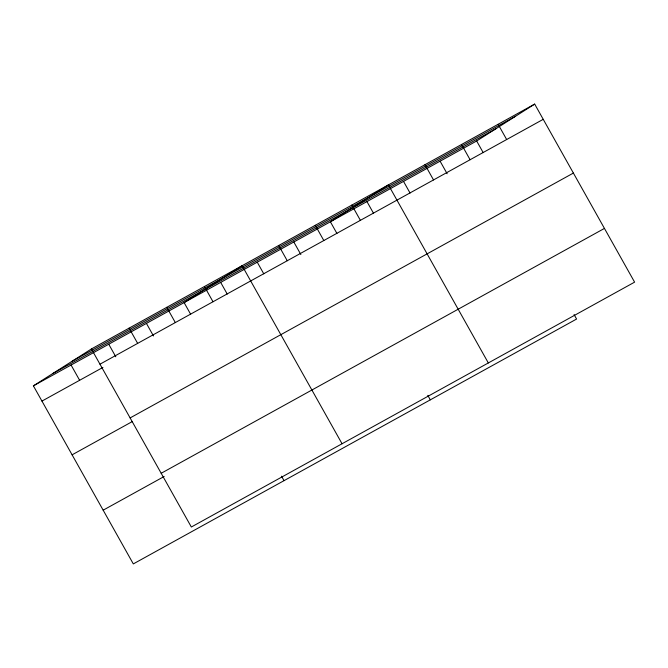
<?xml version="1.0" encoding="UTF-8"?>
<svg xmlns="http://www.w3.org/2000/svg" width="668" height="668" viewBox="0 0 668 668"><rect width="100%" height="100%" fill="white"/><g stroke="black" fill="none" stroke-linecap="round" stroke-linejoin="round"><path stroke-width="1" d="M574.071 314.57L576.584 319.045L133.316 563.909L33.4 385.853L91.416 348.955L534.684 104.091L634.6 282.146L191.34 527.01L91.416 348.955M33.4 385.853L476.66 140.99L534.684 104.091M72.269 361.129L515.537 116.265M52.547 373.679L495.806 128.815M99.975 364.194L543.234 119.33M41.95 401.092L102.955 367.4M130.126 417.926L573.386 173.062M72.102 454.825L132.206 421.625M161.188 473.278L604.448 228.414M103.173 510.177L164.169 476.484M498.111 124.29L506.661 139.528M476.66 140.99L483.198 152.646M461.546 144.497L470.097 159.736M440.095 161.188L447.134 173.738M424.973 164.695L433.524 179.934M403.522 181.395L410.06 193.044M488.325 362.949L388.4 184.894L330.384 221.793L336.923 233.449M366.957 201.594L373.495 213.251M351.836 205.101L360.386 220.34M427.796 395.373L430.301 399.848M315.263 225.3L323.821 240.538M293.82 242L300.859 254.55M278.698 245.498L287.248 260.737M257.247 262.198L263.785 273.855M342.049 443.752L242.125 265.705L184.109 302.604L190.647 314.252M220.674 282.397L227.22 294.054M204.45 286.514L213 301.752M281.512 476.175L284.025 480.651M166.775 307.33L175.325 322.569M146.434 323.412L153.473 335.962M129.099 328.138L137.65 343.385M108.75 344.229L115.798 356.779M71.075 365.037L79.626 380.284"/></g></svg>
